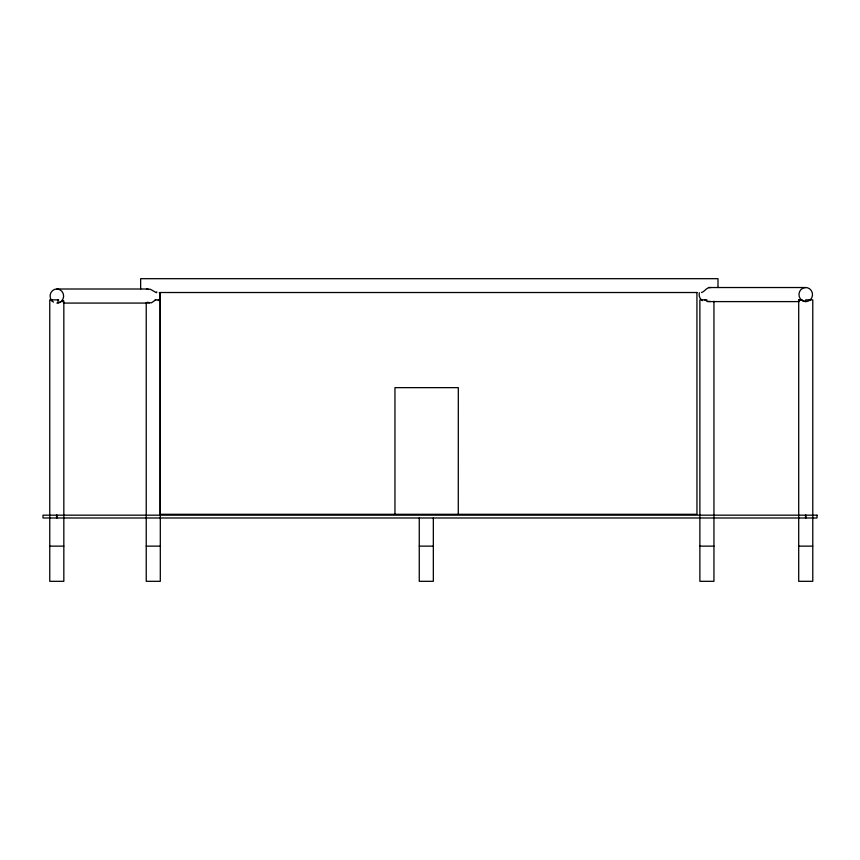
<?xml version="1.0" encoding="UTF-8"?>
<svg xmlns="http://www.w3.org/2000/svg" width="860" height="860" viewBox="0 0 860 860"><rect width="100%" height="100%" fill="white"/><g stroke="black" fill="none" stroke-linecap="round" stroke-linejoin="round"><path stroke-width="1.29" d="M158.24 300.635L158.702 299.861M63.113 302.129L63.586 300.667L58.028 302.913L58.028 299.861M155.703 299.861L151.446 302.838L147.167 302.279M810.045 299.861L809.378 300.462L809.378 299.861M710.435 301.462L707.64 301.365L704.705 299.861M146.501 289.239L150.285 289.239L156.488 292.755L156.789 291.819M708.565 287.53L805.734 287.53M56.857 289.003L148.049 289.003M696.966 292.518L160.057 292.518L160.057 514.302L696.966 514.302L696.933 292.518M58.609 299.861L49.762 299.861L49.762 581.317L63.834 581.317L63.834 301.204M155.09 299.861L160.304 299.861L160.304 581.317L146.232 581.317L146.232 302.537M706.92 299.861L699.879 299.861L699.879 581.317L713.95 581.317L713.95 301.204M802.219 299.861L798.703 299.861L798.703 581.317L812.775 581.317L812.775 299.861L805.734 299.861L805.734 301.602L800.198 299.861M707.232 301.602L799.08 301.602M63.565 303.075L149.382 303.075M49.762 546.132L63.834 546.132M146.232 546.132L160.304 546.132M419.261 546.132L433.332 546.132M699.879 546.132L713.95 546.132M798.703 546.132L812.775 546.132M711.005 287.541C706.737 286.606 704.63 292.013 701.48 292.518M799.305 300.656L798.789 299.861M51.374 299.861L52.213 301.14L52.213 299.861M805.938 515.172L805.938 517.989M805.54 515.172L805.54 517.989M717.992 287.541L717.992 278.683L140.642 278.683L140.642 289.239M458.283 514.302L458.315 387.645L394.955 387.645L394.955 514.302M433.332 517.989L433.332 581.317L419.261 581.317L419.261 517.989M56.996 515.172L56.996 517.989M56.588 515.172L56.588 517.989M702.512 300.656A7.041 6.772 90 0 1 699.363 292.744M159.283 292.518A7.041 6.783 -90 0 1 159.283 299.56M53.46 302.129A7.041 6.783 -90 0 1 52.492 290.648A7.041 6.783 -90 0 1 63.231 293.636A7.041 6.783 -90 0 1 56.857 303.075M817 515.172L43 515.172L43 517.989L817 517.989L817 515.172M810.529 299.538A7.041 6.772 -90 0 0 807.486 287.767A7.041 6.772 -90 0 0 799.198 296.388A7.041 6.772 -90 0 0 810.529 299.538"/></g></svg>
